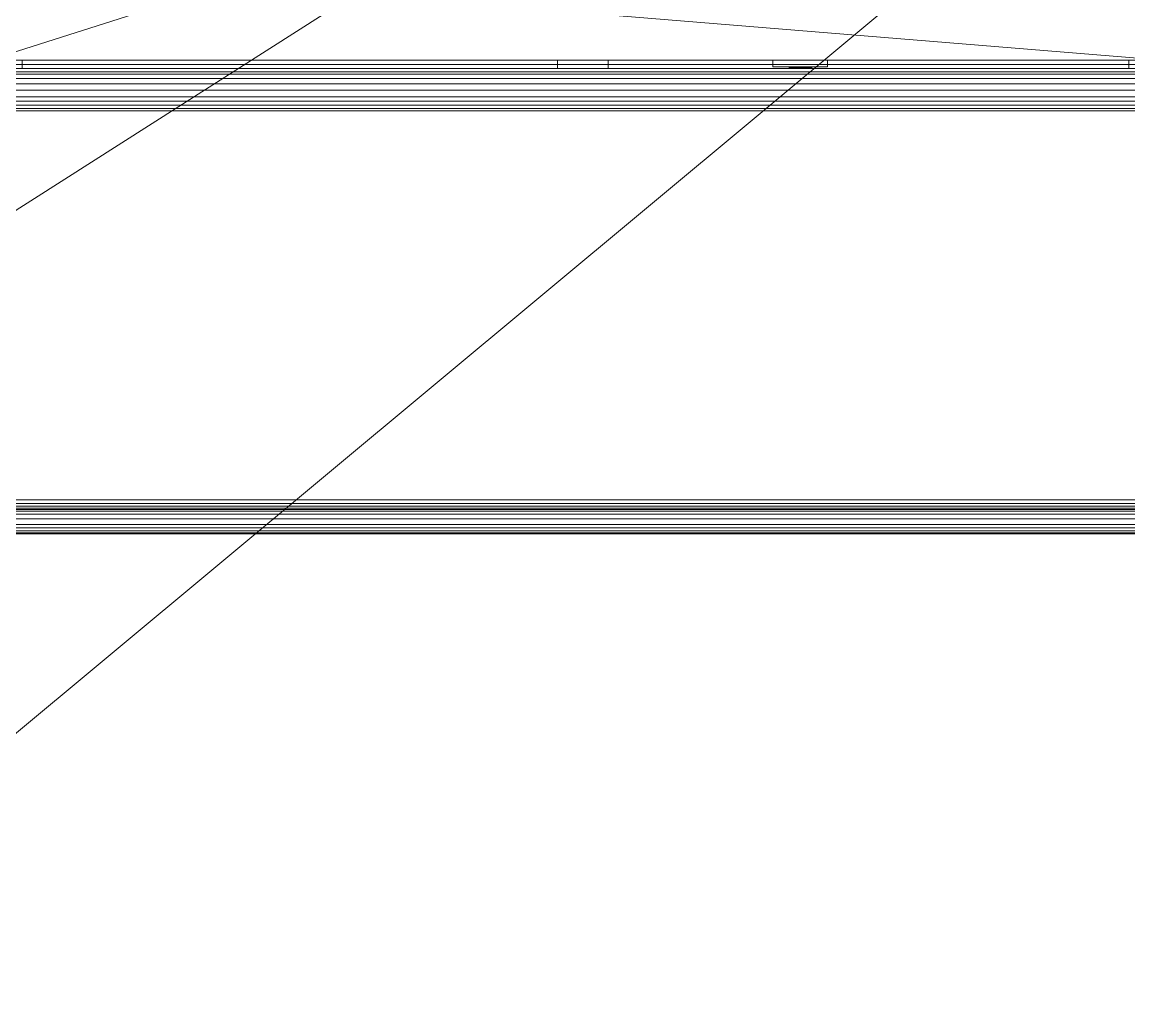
# Model space of a CAD drawing. Header units: inches. Extents: x -550 to 0, y -429 to 0.
# Drawn here: x -157.9 to -92.4, y -147.5 to -89.7 of the extents above; entities that cross this region are included whole.
import ezdxf

# ---------------------------------------------------------------- set-up
doc = ezdxf.new("R2010")
doc.units = ezdxf.units.IN
doc.header["$MEASUREMENT"] = 0
for name, color, linetype, lineweight in [('A-CLNG', 13, 'Continuous', 13), ('A-FLOR', 192, 'Continuous', 13), ('A-GENM', 13, 'Continuous', 9), ('A-WALL', 113, 'Continuous', 13), ('E-ELEC-FIXT', 91, 'Continuous', 9), ('Q-SPCQ', 91, 'Continuous', 9)]:
    doc.layers.add(name, color=color, linetype=linetype, lineweight=lineweight)

# ---------------------------------------------------------------- blocks, each defined once
blk = doc.blocks.new('Generic Models 34 - Generic Models 7-724973-_3D_')
at = {"layer": 'A-GENM'}
mesh = blk.add_polyface(dxfattribs=at)
corners = [(-6.5, -235.25, 105.805), (-209.425, -235.25, 105.805), (-215.5, -227.721, 105.805), (-215.5, -92, 105.805), (-6.5, -92, 105.805), (-48.5, -118, 105.805), (-175.5, -118, 105.805), (-195.5, -138, 105.805), (-195.5, -193.25, 105.805), (-175.5, -213.25, 105.805), (-48.5, -213.25, 105.805), (-28.5, -193.25, 105.805), (-28.5, -138, 105.805)]
mesh.append_faces([[corners[k] for k in face] for face in [(11, 0, 10)]], dxfattribs={"vtx0": -1, "vtx1": -1})
mesh.append_faces([[corners[k] for k in face] for face in [(4, 12, 5), (12, 4, 0, 11), (3, 6, 7), (10, 0, 1, 9), (2, 8, 9, 1)]], dxfattribs={"vtx0": -1, "vtx2": -1})
mesh.append_faces([[corners[k] for k in face] for face in [(3, 4, 5, 6), (2, 3, 7, 8)]], dxfattribs={"vtx1": -1, "vtx3": -1})
mesh = blk.add_polyface(dxfattribs=at)
corners = [(-6.5, -235.25, 111.906), (-6.5, -92, 111.906), (-215.5, -92, 111.906), (-215.5, -227.721, 111.906), (-209.425, -235.25, 111.906), (-48.5, -118, 111.906), (-28.5, -138, 111.906), (-28.5, -193.25, 111.906), (-48.5, -213.25, 111.906), (-175.5, -213.25, 111.906), (-195.5, -193.25, 111.906), (-195.5, -138, 111.906), (-175.5, -118, 111.906)]
mesh.append_faces([[corners[k] for k in face] for face in [(8, 0, 7), (6, 1, 5), (12, 2, 11)]], dxfattribs={"vtx0": -1, "vtx1": -1})
mesh.append_faces([[corners[k] for k in face] for face in [(3, 10, 11, 2), (2, 12, 5, 1)]], dxfattribs={"vtx0": -1, "vtx2": -1})
mesh.append_faces([[corners[k] for k in face] for face in [(4, 0, 8, 9), (3, 4, 9, 10), (6, 7, 0, 1)]], dxfattribs={"vtx1": -1, "vtx3": -1})
mesh = blk.add_polyface(dxfattribs=at)
corners = [(-215.5, -92, 111.906), (-6.5, -92, 111.906), (-6.5, -92, 105.805), (-215.5, -92, 105.805)]
mesh.append_faces([[corners[k] for k in face] for face in [(0, 1, 2, 3)]])
mesh = blk.add_polyface(dxfattribs=at)
corners = [(-48.5, -118, 111.906), (-175.5, -118, 111.906), (-175.5, -118, 105.805), (-48.5, -118, 105.805)]
mesh.append_faces([[corners[k] for k in face] for face in [(0, 1, 2, 3)]])
blk = doc.blocks.new('Switch 4 - Switch 4-645439-_3D_')
at = {"layer": 'E-ELEC-FIXT'}
mesh = blk.add_polyface(dxfattribs=at)
corners = [(-1.612, 0.394), (-1.612, 0.394, 4.893), (1.612, 0.394, 4.893), (1.612, 0.394)]
mesh.append_faces([[corners[k] for k in face] for face in [(2, 3, 0, 1)]])
mesh = blk.add_polyface(dxfattribs=at)
corners = [(-1.612, 0.394), (1.612, 0.394), (1.612, 0), (-1.612, 0)]
mesh.append_faces([[corners[k] for k in face] for face in [(0, 1, 2, 3)]])
mesh = blk.add_polyface(dxfattribs=at)
corners = [(1.612, 0.394, 4.893), (-1.612, 0.394, 4.893), (-1.612, 0, 4.893), (1.612, 0, 4.893)]
mesh.append_faces([[corners[k] for k in face] for face in [(0, 1, 2, 3)]])
mesh = blk.add_polyface(dxfattribs=at)
corners = [(-1.612, 0.394, 4.893), (-1.612, 0.394), (-1.612, 0), (-1.612, 0, 4.893)]
mesh.append_faces([[corners[k] for k in face] for face in [(0, 1, 2, 3)]])
mesh = blk.add_polyface(dxfattribs=at)
corners = [(-1.612, 0), (1.612, 0), (1.612, 0, 4.893), (-1.612, 0, 4.893)]
mesh.append_faces([[corners[k] for k in face] for face in [(1, 2, 3, 0)]])
mesh = blk.add_polyface(dxfattribs=at)
corners = [(0.358, 0.444, 2.841), (-0.384, 0.444, 2.841), (-0.509, 0.444, 2.948), (-0.604, 0.444, 3.083), (-0.663, 0.444, 3.237), (-0.683, 0.444, 3.4), (-0.663, 0.444, 3.563), (-0.604, 0.444, 3.717), (-0.509, 0.444, 3.851), (-0.384, 0.444, 3.959), (0.358, 0.444, 3.959), (0.482, 0.444, 3.851), (0.577, 0.444, 3.717), (0.636, 0.444, 3.563), (0.656, 0.444, 3.4), (0.636, 0.444, 3.237), (0.577, 0.444, 3.083), (0.482, 0.444, 2.948), (-0.183, 0.444, 3.735), (-0.328, 0.444, 3.735), (-0.328, 0.444, 3.317), (-0.183, 0.444, 3.317), (0.17, 0.444, 3.7), (0.17, 0.444, 3.346), (0.32, 0.444, 3.346), (0.32, 0.444, 3.7), (0.131, 0.444, 2.904), (0.131, 0.444, 3.04), (0.126, 0.444, 3.076), (0.112, 0.444, 3.11), (0.09, 0.444, 3.139), (0.06, 0.444, 3.162), (0.026, 0.444, 3.176), (-0.01, 0.444, 3.181), (-0.046, 0.444, 3.176), (-0.08, 0.444, 3.162), (-0.11, 0.444, 3.139), (-0.132, 0.444, 3.11), (-0.146, 0.444, 3.076), (-0.151, 0.444, 3.04), (-0.151, 0.444, 2.904), (0.356, 0.444, 1.346), (-0.383, 0.444, 1.346), (-0.507, 0.444, 1.453), (-0.601, 0.444, 1.587), (-0.66, 0.444, 1.74), (-0.68, 0.444, 1.903), (-0.66, 0.444, 2.065), (-0.601, 0.444, 2.218), (-0.507, 0.444, 2.352), (-0.383, 0.444, 2.459), (0.356, 0.444, 2.459), (0.48, 0.444, 2.352), (0.574, 0.444, 2.218), (0.633, 0.444, 2.065), (0.653, 0.444, 1.903), (0.633, 0.444, 1.74), (0.574, 0.444, 1.587), (0.48, 0.444, 1.453), (-0.183, 0.444, 2.199), (-0.326, 0.444, 2.199), (-0.326, 0.444, 1.846), (-0.183, 0.444, 1.846), (0.169, 0.444, 2.202), (0.169, 0.444, 1.849), (0.319, 0.444, 1.849), (0.319, 0.444, 2.202), (0.13, 0.444, 1.409), (0.13, 0.444, 1.544), (0.125, 0.444, 1.581), (0.111, 0.444, 1.614), (0.089, 0.444, 1.643), (0.06, 0.444, 1.666), (0.026, 0.444, 1.68), (-0.01, 0.444, 1.684), (-0.046, 0.444, 1.68), (-0.08, 0.444, 1.666), (-0.109, 0.444, 1.643), (-0.131, 0.444, 1.614), (-0.146, 0.444, 1.581), (-0.15, 0.444, 1.544), (-0.15, 0.444, 1.409)]
mesh.append_faces([[corners[k] for k in face] for face in [(28, 17, 27), (25, 13, 24), (5, 20, 4), (69, 58, 68), (66, 54, 65), (46, 61, 45)]], dxfattribs={"vtx0": -1, "vtx1": -1})
mesh.append_faces([[corners[k] for k in face] for face in [(10, 22, 18, 9), (51, 63, 59, 50)]], dxfattribs={"vtx0": -1, "vtx1": -1, "vtx2": -1})
mesh.append_faces([[corners[k] for k in face] for face in [(0, 26, 27, 17), (23, 30, 31), (24, 28, 29), (23, 31, 32), (24, 15, 16), (23, 32, 33), (21, 35, 36), (21, 34, 35), (21, 36, 37, 20), (2, 38, 39), (6, 19, 20, 5), (9, 18, 19, 8), (41, 67, 68, 58), (64, 71, 72), (65, 69, 70), (64, 72, 73), (65, 56, 57), (59, 63, 64, 62), (64, 73, 74), (62, 76, 77), (62, 75, 76), (62, 77, 78, 61), (43, 79, 80), (50, 59, 60, 49), (47, 60, 61, 46)]], dxfattribs={"vtx0": -1, "vtx2": -1})
mesh.append_faces([[corners[k] for k in face] for face in [(24, 16, 17, 28), (20, 37, 38, 2), (65, 57, 58, 69), (61, 78, 79, 43)]], dxfattribs={"vtx0": -1, "vtx2": -1, "vtx3": -1})
mesh.append_faces([[corners[k] for k in face] for face in [(24, 13, 14, 15), (25, 11, 12, 13), (20, 2, 3, 4), (19, 6, 7, 8), (65, 54, 55, 56), (61, 43, 44, 45), (60, 47, 48, 49)]], dxfattribs={"vtx0": -1, "vtx3": -1})
mesh.append_faces([[corners[k] for k in face] for face in [(53, 54, 66, 52)]], dxfattribs={"vtx1": -1, "vtx2": -1})
mesh.append_faces([[corners[k] for k in face] for face in [(33, 34, 21, 23), (74, 75, 62, 64)]], dxfattribs={"vtx1": -1, "vtx2": -1, "vtx3": -1})
mesh.append_faces([[corners[k] for k in face] for face in [(40, 26, 0, 1), (29, 30, 23, 24), (25, 22, 10, 11), (22, 23, 21, 18), (39, 40, 1, 2), (81, 67, 41, 42), (70, 71, 64, 65), (66, 63, 51, 52), (80, 81, 42, 43)]], dxfattribs={"vtx1": -1, "vtx3": -1})
mesh = blk.add_polyface(dxfattribs=at)
corners = [(-0.384, 0.444, 3.959), (-0.509, 0.444, 3.851), (-0.604, 0.444, 3.717), (-0.663, 0.444, 3.563), (-0.683, 0.444, 3.4), (-0.663, 0.444, 3.237), (-0.604, 0.444, 3.083), (-0.509, 0.444, 2.948), (-0.384, 0.444, 2.841), (-0.384, 0.394, 2.841), (-0.509, 0.394, 2.948), (-0.604, 0.394, 3.083), (-0.663, 0.394, 3.237), (-0.683, 0.394, 3.4), (-0.663, 0.394, 3.563), (-0.604, 0.394, 3.717), (-0.509, 0.394, 3.851), (-0.384, 0.394, 3.959)]
mesh.append_faces([[corners[k] for k in face] for face in [(9, 10, 7, 8), (0, 1, 16, 17)]], dxfattribs={"vtx1": -1})
mesh.append_faces([[corners[k] for k in face] for face in [(10, 11, 6, 7), (11, 12, 5, 6), (4, 5, 12, 13), (13, 14, 3, 4), (14, 15, 2, 3), (15, 16, 1, 2)]], dxfattribs={"vtx1": -1, "vtx3": -1})
mesh = blk.add_polyface(dxfattribs=at)
corners = [(0.358, 0.394, 2.841), (0.482, 0.394, 2.948), (0.577, 0.394, 3.083), (0.636, 0.394, 3.237), (0.656, 0.394, 3.4), (0.636, 0.394, 3.563), (0.577, 0.394, 3.717), (0.482, 0.394, 3.851), (0.358, 0.394, 3.959), (-0.384, 0.394, 3.959), (-0.509, 0.394, 3.851), (-0.604, 0.394, 3.717), (-0.663, 0.394, 3.563), (-0.683, 0.394, 3.4), (-0.663, 0.394, 3.237), (-0.604, 0.394, 3.083), (-0.509, 0.394, 2.948), (-0.384, 0.394, 2.841), (-0.183, 0.394, 3.735), (-0.183, 0.394, 3.317), (-0.328, 0.394, 3.317), (-0.328, 0.394, 3.735), (0.17, 0.394, 3.7), (0.32, 0.394, 3.7), (0.32, 0.394, 3.346), (0.17, 0.394, 3.346), (0.131, 0.394, 2.904), (-0.151, 0.394, 2.904), (-0.151, 0.394, 3.04), (-0.146, 0.394, 3.076), (-0.132, 0.394, 3.11), (-0.11, 0.394, 3.139), (-0.08, 0.394, 3.162), (-0.046, 0.394, 3.176), (-0.01, 0.394, 3.181), (0.026, 0.394, 3.176), (0.06, 0.394, 3.162), (0.09, 0.394, 3.139), (0.112, 0.394, 3.11), (0.126, 0.394, 3.076), (0.131, 0.394, 3.04), (0.356, 0.394, 1.346), (0.48, 0.394, 1.453), (0.574, 0.394, 1.587), (0.633, 0.394, 1.74), (0.653, 0.394, 1.903), (0.633, 0.394, 2.065), (0.574, 0.394, 2.218), (0.48, 0.394, 2.352), (0.356, 0.394, 2.459), (-0.383, 0.394, 2.459), (-0.507, 0.394, 2.352), (-0.601, 0.394, 2.218), (-0.66, 0.394, 2.065), (-0.68, 0.394, 1.903), (-0.66, 0.394, 1.74), (-0.601, 0.394, 1.587), (-0.507, 0.394, 1.453), (-0.383, 0.394, 1.346), (-0.183, 0.394, 2.199), (-0.183, 0.394, 1.846), (-0.326, 0.394, 1.846), (-0.326, 0.394, 2.199), (0.169, 0.394, 2.202), (0.319, 0.394, 2.202), (0.319, 0.394, 1.849), (0.169, 0.394, 1.849), (0.13, 0.394, 1.409), (-0.15, 0.394, 1.409), (-0.15, 0.394, 1.544), (-0.146, 0.394, 1.581), (-0.131, 0.394, 1.614), (-0.109, 0.394, 1.643), (-0.08, 0.394, 1.666), (-0.046, 0.394, 1.68), (-0.01, 0.394, 1.684), (0.026, 0.394, 1.68), (0.06, 0.394, 1.666), (0.089, 0.394, 1.643), (0.111, 0.394, 1.614), (0.125, 0.394, 1.581), (0.13, 0.394, 1.544)]
mesh.append_faces([[corners[k] for k in face] for face in [(29, 16, 28), (21, 12, 20), (4, 24, 3), (70, 57, 69), (62, 53, 61), (45, 65, 44)]], dxfattribs={"vtx0": -1, "vtx1": -1})
mesh.append_faces([[corners[k] for k in face] for face in [(17, 27, 28, 16), (27, 17, 0, 26), (19, 31, 32), (20, 29, 30), (19, 32, 33), (20, 14, 15), (22, 18, 19, 25), (19, 33, 34), (25, 36, 37), (25, 35, 36), (25, 37, 38, 24), (1, 39, 40), (5, 23, 24, 4), (8, 22, 23, 7), (58, 68, 69, 57), (68, 58, 41, 67), (60, 72, 73), (61, 70, 71), (60, 73, 74), (61, 55, 56), (60, 74, 75), (66, 77, 78), (66, 76, 77), (66, 78, 79, 65), (42, 80, 81), (49, 63, 64, 48), (46, 64, 65, 45)]], dxfattribs={"vtx0": -1, "vtx2": -1})
mesh.append_faces([[corners[k] for k in face] for face in [(20, 15, 16, 29), (24, 38, 39, 1), (61, 56, 57, 70), (65, 79, 80, 42)]], dxfattribs={"vtx0": -1, "vtx2": -1, "vtx3": -1})
mesh.append_faces([[corners[k] for k in face] for face in [(20, 12, 13, 14), (21, 10, 11, 12), (24, 1, 2, 3), (23, 5, 6, 7), (61, 53, 54, 55), (65, 42, 43, 44), (64, 46, 47, 48)]], dxfattribs={"vtx0": -1, "vtx3": -1})
mesh.append_faces([[corners[k] for k in face] for face in [(52, 53, 62, 51)]], dxfattribs={"vtx1": -1, "vtx2": -1})
mesh.append_faces([[corners[k] for k in face] for face in [(8, 9, 18, 22), (34, 35, 25, 19), (49, 50, 59, 63), (75, 76, 66, 60)]], dxfattribs={"vtx1": -1, "vtx2": -1, "vtx3": -1})
mesh.append_faces([[corners[k] for k in face] for face in [(30, 31, 19, 20), (21, 18, 9, 10), (40, 26, 0, 1), (71, 72, 60, 61), (62, 59, 50, 51), (59, 60, 66, 63), (81, 67, 41, 42)]], dxfattribs={"vtx1": -1, "vtx3": -1})
mesh = blk.add_polyface(dxfattribs=at)
corners = [(-0.383, 0.444, 2.459), (-0.507, 0.444, 2.352), (-0.601, 0.444, 2.218), (-0.66, 0.444, 2.065), (-0.68, 0.444, 1.903), (-0.66, 0.444, 1.74), (-0.601, 0.444, 1.587), (-0.507, 0.444, 1.453), (-0.383, 0.444, 1.346), (-0.383, 0.394, 1.346), (-0.507, 0.394, 1.453), (-0.601, 0.394, 1.587), (-0.66, 0.394, 1.74), (-0.68, 0.394, 1.903), (-0.66, 0.394, 2.065), (-0.601, 0.394, 2.218), (-0.507, 0.394, 2.352), (-0.383, 0.394, 2.459)]
mesh.append_faces([[corners[k] for k in face] for face in [(9, 10, 7, 8), (0, 1, 16, 17)]], dxfattribs={"vtx1": -1})
mesh.append_faces([[corners[k] for k in face] for face in [(10, 11, 6, 7), (11, 12, 5, 6), (4, 5, 12, 13), (13, 14, 3, 4), (14, 15, 2, 3), (15, 16, 1, 2)]], dxfattribs={"vtx1": -1, "vtx3": -1})
mesh = blk.add_polyface(dxfattribs=at)
corners = [(0.358, 0.444, 3.959), (-0.384, 0.444, 3.959), (-0.384, 0.394, 3.959), (0.358, 0.394, 3.959)]
mesh.append_faces([[corners[k] for k in face] for face in [(3, 0, 1, 2)]])
mesh = blk.add_polyface(dxfattribs=at)
corners = [(-0.384, 0.444, 2.841), (0.358, 0.444, 2.841), (0.358, 0.394, 2.841), (-0.384, 0.394, 2.841)]
mesh.append_faces([[corners[k] for k in face] for face in [(0, 1, 2, 3)]])
mesh = blk.add_polyface(dxfattribs=at)
corners = [(0.356, 0.444, 2.459), (-0.383, 0.444, 2.459), (-0.383, 0.394, 2.459), (0.356, 0.394, 2.459)]
mesh.append_faces([[corners[k] for k in face] for face in [(3, 0, 1, 2)]])
mesh = blk.add_polyface(dxfattribs=at)
corners = [(-0.383, 0.444, 1.346), (0.356, 0.444, 1.346), (0.356, 0.394, 1.346), (-0.383, 0.394, 1.346)]
mesh.append_faces([[corners[k] for k in face] for face in [(3, 0, 1, 2)]])
mesh = blk.add_polyface(dxfattribs=at)
corners = [(-0.183, 0.444, 3.317), (-0.328, 0.444, 3.317), (-0.328, 0.394, 3.317), (-0.183, 0.394, 3.317)]
mesh.append_faces([[corners[k] for k in face] for face in [(0, 1, 2, 3)]])
mesh = blk.add_polyface(dxfattribs=at)
corners = [(-0.328, 0.444, 3.317), (-0.328, 0.444, 3.735), (-0.328, 0.394, 3.735), (-0.328, 0.394, 3.317)]
mesh.append_faces([[corners[k] for k in face] for face in [(0, 1, 2, 3)]])
mesh = blk.add_polyface(dxfattribs=at)
corners = [(-0.328, 0.444, 3.735), (-0.183, 0.444, 3.735), (-0.183, 0.394, 3.735), (-0.328, 0.394, 3.735)]
mesh.append_faces([[corners[k] for k in face] for face in [(3, 0, 1, 2)]])
mesh = blk.add_polyface(dxfattribs=at)
corners = [(-0.183, 0.444, 1.846), (-0.326, 0.444, 1.846), (-0.326, 0.394, 1.846), (-0.183, 0.394, 1.846)]
mesh.append_faces([[corners[k] for k in face] for face in [(0, 1, 2, 3)]])
mesh = blk.add_polyface(dxfattribs=at)
corners = [(-0.326, 0.444, 1.846), (-0.326, 0.444, 2.199), (-0.326, 0.394, 2.199), (-0.326, 0.394, 1.846)]
mesh.append_faces([[corners[k] for k in face] for face in [(0, 1, 2, 3)]])
mesh = blk.add_polyface(dxfattribs=at)
corners = [(-0.326, 0.444, 2.199), (-0.183, 0.444, 2.199), (-0.183, 0.394, 2.199), (-0.326, 0.394, 2.199)]
mesh.append_faces([[corners[k] for k in face] for face in [(3, 0, 1, 2)]])
mesh = blk.add_polyface(dxfattribs=at)
corners = [(-0.183, 0.444, 3.735), (-0.183, 0.444, 3.317), (-0.183, 0.394, 3.317), (-0.183, 0.394, 3.735)]
mesh.append_faces([[corners[k] for k in face] for face in [(0, 1, 2, 3)]])
mesh = blk.add_polyface(dxfattribs=at)
corners = [(-0.183, 0.444, 2.199), (-0.183, 0.444, 1.846), (-0.183, 0.394, 1.846), (-0.183, 0.394, 2.199)]
mesh.append_faces([[corners[k] for k in face] for face in [(0, 1, 2, 3)]])
mesh = blk.add_polyface(dxfattribs=at)
corners = [(0.131, 0.444, 2.904), (-0.151, 0.444, 2.904), (-0.151, 0.394, 2.904), (0.131, 0.394, 2.904)]
mesh.append_faces([[corners[k] for k in face] for face in [(0, 1, 2, 3)]])
mesh = blk.add_polyface(dxfattribs=at)
corners = [(-0.151, 0.444, 2.904), (-0.151, 0.444, 3.04), (-0.151, 0.394, 3.04), (-0.151, 0.394, 2.904)]
mesh.append_faces([[corners[k] for k in face] for face in [(3, 0, 1, 2)]])
mesh = blk.add_polyface(dxfattribs=at)
corners = [(-0.151, 0.444, 3.04), (-0.146, 0.444, 3.076), (-0.132, 0.444, 3.11), (-0.11, 0.444, 3.139), (-0.08, 0.444, 3.162), (-0.046, 0.444, 3.176), (-0.01, 0.444, 3.181), (0.026, 0.444, 3.176), (0.06, 0.444, 3.162), (0.09, 0.444, 3.139), (0.112, 0.444, 3.11), (0.126, 0.444, 3.076), (0.131, 0.444, 3.04), (0.131, 0.394, 3.04), (0.126, 0.394, 3.076), (0.112, 0.394, 3.11), (0.09, 0.394, 3.139), (0.06, 0.394, 3.162), (0.026, 0.394, 3.176), (-0.01, 0.394, 3.181), (-0.046, 0.394, 3.176), (-0.08, 0.394, 3.162), (-0.11, 0.394, 3.139), (-0.132, 0.394, 3.11), (-0.146, 0.394, 3.076), (-0.151, 0.394, 3.04)]
mesh.append_faces([[corners[k] for k in face] for face in [(0, 1, 24, 25)]], dxfattribs={"vtx1": -1})
mesh.append_faces([[corners[k] for k in face] for face in [(10, 11, 14, 15), (8, 9, 16, 17), (9, 10, 15, 16), (7, 8, 17, 18), (18, 19, 6, 7), (4, 5, 20, 21), (3, 4, 21, 22), (1, 2, 23, 24), (2, 3, 22, 23), (19, 20, 5, 6)]], dxfattribs={"vtx1": -1, "vtx3": -1})
mesh.append_faces([[corners[k] for k in face] for face in [(11, 12, 13, 14)]], dxfattribs={"vtx3": -1})
mesh = blk.add_polyface(dxfattribs=at)
corners = [(0.13, 0.444, 1.409), (-0.15, 0.444, 1.409), (-0.15, 0.394, 1.409), (0.13, 0.394, 1.409)]
mesh.append_faces([[corners[k] for k in face] for face in [(0, 1, 2, 3)]])
mesh = blk.add_polyface(dxfattribs=at)
corners = [(-0.15, 0.444, 1.409), (-0.15, 0.444, 1.544), (-0.15, 0.394, 1.544), (-0.15, 0.394, 1.409)]
mesh.append_faces([[corners[k] for k in face] for face in [(0, 1, 2, 3)]])
mesh = blk.add_polyface(dxfattribs=at)
corners = [(-0.15, 0.444, 1.544), (-0.146, 0.444, 1.581), (-0.131, 0.444, 1.614), (-0.109, 0.444, 1.643), (-0.08, 0.444, 1.666), (-0.046, 0.444, 1.68), (-0.01, 0.444, 1.684), (0.026, 0.444, 1.68), (0.06, 0.444, 1.666), (0.089, 0.444, 1.643), (0.111, 0.444, 1.614), (0.125, 0.444, 1.581), (0.13, 0.444, 1.544), (0.13, 0.394, 1.544), (0.125, 0.394, 1.581), (0.111, 0.394, 1.614), (0.089, 0.394, 1.643), (0.06, 0.394, 1.666), (0.026, 0.394, 1.68), (-0.01, 0.394, 1.684), (-0.046, 0.394, 1.68), (-0.08, 0.394, 1.666), (-0.109, 0.394, 1.643), (-0.131, 0.394, 1.614), (-0.146, 0.394, 1.581), (-0.15, 0.394, 1.544)]
mesh.append_faces([[corners[k] for k in face] for face in [(0, 1, 24, 25)]], dxfattribs={"vtx1": -1})
mesh.append_faces([[corners[k] for k in face] for face in [(10, 11, 14, 15), (8, 9, 16, 17), (9, 10, 15, 16), (7, 8, 17, 18), (18, 19, 6, 7), (4, 5, 20, 21), (3, 4, 21, 22), (1, 2, 23, 24), (2, 3, 22, 23), (19, 20, 5, 6)]], dxfattribs={"vtx1": -1, "vtx3": -1})
mesh.append_faces([[corners[k] for k in face] for face in [(11, 12, 13, 14)]], dxfattribs={"vtx3": -1})
mesh = blk.add_polyface(dxfattribs=at)
corners = [(0.13, 0.444, 1.544), (0.13, 0.444, 1.409), (0.13, 0.394, 1.409), (0.13, 0.394, 1.544)]
mesh.append_faces([[corners[k] for k in face] for face in [(3, 0, 1, 2)]])
mesh = blk.add_polyface(dxfattribs=at)
corners = [(0.131, 0.444, 3.04), (0.131, 0.444, 2.904), (0.131, 0.394, 2.904), (0.131, 0.394, 3.04)]
mesh.append_faces([[corners[k] for k in face] for face in [(3, 0, 1, 2)]])
mesh = blk.add_polyface(dxfattribs=at)
corners = [(0.169, 0.444, 2.202), (0.319, 0.444, 2.202), (0.319, 0.394, 2.202), (0.169, 0.394, 2.202)]
mesh.append_faces([[corners[k] for k in face] for face in [(3, 0, 1, 2)]])
mesh = blk.add_polyface(dxfattribs=at)
corners = [(0.319, 0.444, 1.849), (0.169, 0.444, 1.849), (0.169, 0.394, 1.849), (0.319, 0.394, 1.849)]
mesh.append_faces([[corners[k] for k in face] for face in [(0, 1, 2, 3)]])
mesh = blk.add_polyface(dxfattribs=at)
corners = [(0.169, 0.444, 1.849), (0.169, 0.444, 2.202), (0.169, 0.394, 2.202), (0.169, 0.394, 1.849)]
mesh.append_faces([[corners[k] for k in face] for face in [(0, 1, 2, 3)]])
mesh = blk.add_polyface(dxfattribs=at)
corners = [(0.17, 0.444, 3.7), (0.32, 0.444, 3.7), (0.32, 0.394, 3.7), (0.17, 0.394, 3.7)]
mesh.append_faces([[corners[k] for k in face] for face in [(3, 0, 1, 2)]])
mesh = blk.add_polyface(dxfattribs=at)
corners = [(0.32, 0.444, 3.346), (0.17, 0.444, 3.346), (0.17, 0.394, 3.346), (0.32, 0.394, 3.346)]
mesh.append_faces([[corners[k] for k in face] for face in [(0, 1, 2, 3)]])
mesh = blk.add_polyface(dxfattribs=at)
corners = [(0.17, 0.444, 3.346), (0.17, 0.444, 3.7), (0.17, 0.394, 3.7), (0.17, 0.394, 3.346)]
mesh.append_faces([[corners[k] for k in face] for face in [(0, 1, 2, 3)]])
mesh = blk.add_polyface(dxfattribs=at)
corners = [(0.319, 0.444, 2.202), (0.319, 0.444, 1.849), (0.319, 0.394, 1.849), (0.319, 0.394, 2.202)]
mesh.append_faces([[corners[k] for k in face] for face in [(0, 1, 2, 3)]])
mesh = blk.add_polyface(dxfattribs=at)
corners = [(0.32, 0.444, 3.7), (0.32, 0.444, 3.346), (0.32, 0.394, 3.346), (0.32, 0.394, 3.7)]
mesh.append_faces([[corners[k] for k in face] for face in [(0, 1, 2, 3)]])
mesh = blk.add_polyface(dxfattribs=at)
corners = [(0.356, 0.444, 1.346), (0.48, 0.444, 1.453), (0.574, 0.444, 1.587), (0.633, 0.444, 1.74), (0.653, 0.444, 1.903), (0.633, 0.444, 2.065), (0.574, 0.444, 2.218), (0.48, 0.444, 2.352), (0.356, 0.444, 2.459), (0.356, 0.394, 2.459), (0.48, 0.394, 2.352), (0.574, 0.394, 2.218), (0.633, 0.394, 2.065), (0.653, 0.394, 1.903), (0.633, 0.394, 1.74), (0.574, 0.394, 1.587), (0.48, 0.394, 1.453), (0.356, 0.394, 1.346)]
mesh.append_faces([[corners[k] for k in face] for face in [(9, 10, 7, 8), (0, 1, 16, 17)]], dxfattribs={"vtx1": -1})
mesh.append_faces([[corners[k] for k in face] for face in [(10, 11, 6, 7), (11, 12, 5, 6), (4, 5, 12, 13), (13, 14, 3, 4), (14, 15, 2, 3), (15, 16, 1, 2)]], dxfattribs={"vtx1": -1, "vtx3": -1})
mesh = blk.add_polyface(dxfattribs=at)
corners = [(0.358, 0.444, 2.841), (0.482, 0.444, 2.948), (0.577, 0.444, 3.083), (0.636, 0.444, 3.237), (0.656, 0.444, 3.4), (0.636, 0.444, 3.563), (0.577, 0.444, 3.717), (0.482, 0.444, 3.851), (0.358, 0.444, 3.959), (0.358, 0.394, 3.959), (0.482, 0.394, 3.851), (0.577, 0.394, 3.717), (0.636, 0.394, 3.563), (0.656, 0.394, 3.4), (0.636, 0.394, 3.237), (0.577, 0.394, 3.083), (0.482, 0.394, 2.948), (0.358, 0.394, 2.841)]
mesh.append_faces([[corners[k] for k in face] for face in [(9, 10, 7, 8), (0, 1, 16, 17)]], dxfattribs={"vtx1": -1})
mesh.append_faces([[corners[k] for k in face] for face in [(10, 11, 6, 7), (11, 12, 5, 6), (4, 5, 12, 13), (13, 14, 3, 4), (14, 15, 2, 3), (15, 16, 1, 2)]], dxfattribs={"vtx1": -1, "vtx3": -1})
mesh = blk.add_polyface(dxfattribs=at)
corners = [(1.612, 0.394), (1.612, 0.394, 4.893), (1.612, 0, 4.893), (1.612, 0)]
mesh.append_faces([[corners[k] for k in face] for face in [(0, 1, 2, 3)]])
blk = doc.blocks.new('Specialty Equipment 18 - Specialty Equipment 7-725078-_3D_')
at = {"layer": 'Q-SPCQ'}
mesh = blk.add_polyface(dxfattribs=at)
corners = [(-123.226, -92, 14.141), (-123.226, -92, 9.141), (-126.226, -92, 9.141), (-126.226, -92, 14.141)]
mesh.append_faces([[corners[k] for k in face] for face in [(2, 3, 0, 1)]])
mesh = blk.add_polyface(dxfattribs=at)
corners = [(-126.226, -92.5, 14.141), (-123.226, -92.5, 14.141), (-123.226, -92, 14.141), (-126.226, -92, 14.141)]
mesh.append_faces([[corners[k] for k in face] for face in [(0, 1, 2, 3)]])
mesh = blk.add_polyface(dxfattribs=at)
corners = [(-126.226, -92.5, 9.141), (-126.226, -92.5, 14.141), (-126.226, -92, 14.141), (-126.226, -92, 9.141)]
mesh.append_faces([[corners[k] for k in face] for face in [(0, 1, 2, 3)]])
mesh = blk.add_polyface(dxfattribs=at)
corners = [(-123.226, -92.5, 9.141), (-126.226, -92.5, 9.141), (-126.226, -92, 9.141), (-123.226, -92, 9.141)]
mesh.append_faces([[corners[k] for k in face] for face in [(0, 1, 2, 3)]])
mesh = blk.add_polyface(dxfattribs=at)
corners = [(-123.226, -92.5, 14.141), (-123.226, -92.5, 9.141), (-123.226, -92, 9.141), (-123.226, -92, 14.141)]
mesh.append_faces([[corners[k] for k in face] for face in [(0, 1, 2, 3)]])
mesh = blk.add_polyface(dxfattribs=at)
corners = [(-123.226, -92.5, 14.141), (-126.226, -92.5, 14.141), (-126.226, -92.5, 9.141), (-123.226, -92.5, 9.141)]
mesh.append_faces([[corners[k] for k in face] for face in [(3, 0, 1, 2)]])
blk = doc.blocks.new('Generic Models 38 - Generic Models 11-725147-_3D_')
at = {"layer": 'A-GENM'}
mesh = blk.add_polyface(dxfattribs=at)
corners = [(-175.5, -213.25, 111.906), (-48.5, -213.25, 111.906), (-28.5, -193.25, 111.906), (-28.5, -138, 111.906), (-48.5, -118, 111.906), (-175.5, -118, 111.906), (-195.5, -138, 111.906), (-195.5, -193.25, 111.906), (-30.5, -138.828, 111.906), (-30.5, -192.422, 111.906), (-49.328, -211.25, 111.906), (-174.672, -211.25, 111.906), (-193.5, -192.422, 111.906), (-193.5, -138.828, 111.906), (-174.672, -120, 111.906), (-49.328, -120, 111.906)]
mesh.append_faces([[corners[k] for k in face] for face in [(3, 8, 9, 2), (8, 3, 4, 15), (1, 10, 11, 0), (0, 11, 12, 7)]], dxfattribs={"vtx0": -1, "vtx2": -1})
mesh.append_faces([[corners[k] for k in face] for face in [(14, 15, 4, 5), (1, 2, 9, 10), (13, 14, 5, 6), (12, 13, 6, 7)]], dxfattribs={"vtx1": -1, "vtx3": -1})
mesh = blk.add_polyface(dxfattribs=at)
corners = [(-175.27, -118.555, 109.738), (-175.296, -118.494, 109.486), (-175.344, -118.376, 109.256), (-175.414, -118.208, 109.059), (-175.5, -118, 108.906), (-48.5, -118, 108.906), (-48.586, -118.208, 109.059), (-48.656, -118.376, 109.256), (-48.704, -118.494, 109.486), (-48.73, -118.555, 109.738)]
mesh.append_faces([[corners[k] for k in face] for face in [(5, 6, 3, 4), (0, 1, 8, 9)]], dxfattribs={"vtx1": -1})
mesh.append_faces([[corners[k] for k in face] for face in [(2, 3, 6, 7), (7, 8, 1, 2)]], dxfattribs={"vtx1": -1, "vtx3": -1})
mesh = blk.add_polyface(dxfattribs=at)
corners = [(-175.5, -118, 108.906), (-175.5, -118, 111.906), (-48.5, -118, 111.906), (-48.5, -118, 108.906)]
mesh.append_faces([[corners[k] for k in face] for face in [(3, 0, 1, 2)]])
mesh = blk.add_polyface(dxfattribs=at)
corners = [(-174.901, -119.445, 111.073), (-175.04, -119.111, 110.828), (-175.151, -118.842, 110.511), (-175.23, -118.653, 110.141), (-175.27, -118.555, 109.738), (-48.73, -118.555, 109.738), (-48.77, -118.653, 110.141), (-48.849, -118.842, 110.511), (-48.96, -119.111, 110.828), (-49.099, -119.445, 111.073)]
mesh.append_faces([[corners[k] for k in face] for face in [(0, 1, 8, 9)]], dxfattribs={"vtx1": -1})
mesh.append_faces([[corners[k] for k in face] for face in [(2, 3, 6, 7), (7, 8, 1, 2)]], dxfattribs={"vtx1": -1, "vtx3": -1})
mesh.append_faces([[corners[k] for k in face] for face in [(3, 4, 5, 6)]], dxfattribs={"vtx3": -1})
mesh = blk.add_polyface(dxfattribs=at)
corners = [(-174.672, -120, 111.906), (-174.697, -119.939, 111.654), (-174.746, -119.821, 111.424), (-174.815, -119.654, 111.227), (-174.901, -119.445, 111.073), (-49.099, -119.445, 111.073), (-49.185, -119.654, 111.227), (-49.254, -119.821, 111.424), (-49.303, -119.939, 111.654), (-49.328, -120, 111.906)]
mesh.append_faces([[corners[k] for k in face] for face in [(5, 6, 3, 4), (0, 1, 8, 9)]], dxfattribs={"vtx1": -1})
mesh.append_faces([[corners[k] for k in face] for face in [(2, 3, 6, 7), (7, 8, 1, 2)]], dxfattribs={"vtx1": -1, "vtx3": -1})
blk = doc.blocks.new('Generic Models 39 - Generic Models 12-725292-_3D_')
at = {"layer": 'A-GENM'}
mesh = blk.add_polyface(dxfattribs=at)
corners = [(-6.5, -92, 104), (-6.751, -92.251, 104.061), (-6.982, -92.482, 104.179), (-7.179, -92.679, 104.346), (-7.332, -92.832, 104.555), (-214.668, -92.832, 104.555), (-214.821, -92.679, 104.346), (-215.018, -92.482, 104.179), (-215.249, -92.251, 104.061), (-215.5, -92, 104)]
mesh.append_faces([[corners[k] for k in face] for face in [(5, 6, 3, 4)]], dxfattribs={"vtx1": -1})
mesh.append_faces([[corners[k] for k in face] for face in [(2, 3, 6, 7), (7, 8, 1, 2)]], dxfattribs={"vtx1": -1, "vtx3": -1})
mesh.append_faces([[corners[k] for k in face] for face in [(8, 9, 0, 1)]], dxfattribs={"vtx3": -1})
mesh = blk.add_polyface(dxfattribs=at)
corners = [(-6.5, -92, 106), (-6.5, -92, 104), (-215.5, -92, 104), (-215.5, -92, 106)]
mesh.append_faces([[corners[k] for k in face] for face in [(3, 0, 1, 2)]])
mesh = blk.add_polyface(dxfattribs=at)
corners = [(-215.5, -92, 106), (-215.5, -227.721, 106), (-209.425, -235.25, 106), (-6.5, -235.25, 106), (-6.5, -92, 106), (-9.5, -232.25, 106), (-207.991, -232.25, 106), (-212.5, -226.661, 106), (-212.5, -95, 106), (-9.5, -95, 106)]
mesh.append_faces([[corners[k] for k in face] for face in [(8, 0, 1, 7), (0, 8, 9, 4)]], dxfattribs={"vtx0": -1, "vtx2": -1})
mesh.append_faces([[corners[k] for k in face] for face in [(6, 7, 1, 2), (9, 5, 3, 4), (5, 6, 2, 3)]], dxfattribs={"vtx1": -1, "vtx3": -1})
mesh = blk.add_polyface(dxfattribs=at)
corners = [(-7.332, -92.832, 104.555), (-7.578, -93.078, 104.889), (-7.894, -93.394, 105.158), (-8.264, -93.764, 105.347), (-8.668, -94.168, 105.445), (-213.332, -94.168, 105.445), (-213.736, -93.764, 105.347), (-214.106, -93.394, 105.158), (-214.422, -93.078, 104.889), (-214.668, -92.832, 104.555)]
mesh.append_faces([[corners[k] for k in face] for face in [(0, 1, 8, 9)]], dxfattribs={"vtx1": -1})
mesh.append_faces([[corners[k] for k in face] for face in [(2, 3, 6, 7), (7, 8, 1, 2)]], dxfattribs={"vtx1": -1, "vtx3": -1})
mesh.append_faces([[corners[k] for k in face] for face in [(3, 4, 5, 6)]], dxfattribs={"vtx3": -1})
mesh = blk.add_polyface(dxfattribs=at)
corners = [(-8.668, -94.168, 105.445), (-8.919, -94.419, 105.506), (-9.15, -94.65, 105.624), (-9.347, -94.847, 105.792), (-9.5, -95, 106), (-212.5, -95, 106), (-212.653, -94.847, 105.792), (-212.85, -94.65, 105.624), (-213.081, -94.419, 105.506), (-213.332, -94.168, 105.445)]
mesh.append_faces([[corners[k] for k in face] for face in [(5, 6, 3, 4)]], dxfattribs={"vtx1": -1})
mesh.append_faces([[corners[k] for k in face] for face in [(2, 3, 6, 7), (7, 8, 1, 2)]], dxfattribs={"vtx1": -1, "vtx3": -1})
mesh.append_faces([[corners[k] for k in face] for face in [(8, 9, 0, 1)]], dxfattribs={"vtx3": -1})

msp = doc.modelspace()

# ---------------------------------------------------------------- block references
at = {"layer": 'A-GENM'}
for name, p in [('Generic Models 34 - Generic Models 7-724973-_3D_', (0, 0, -5.906)), ('Generic Models 39 - Generic Models 12-725292-_3D_', (0, 0, -6.101)), ('Generic Models 38 - Generic Models 11-725147-_3D_', (0, 0, -5.906))]:
    msp.add_blockref(name, p, dxfattribs=at)
at = {"layer": 'E-ELEC-FIXT', "rotation": 180}
msp.add_blockref('Switch 4 - Switch 4-645439-_3D_', (-111.875, -92, 11), dxfattribs=at)
at = {"layer": 'Q-SPCQ'}
msp.add_blockref('Specialty Equipment 18 - Specialty Equipment 7-725078-_3D_', (0, 0), dxfattribs=at)

# ---------------------------------------------------------------- meshes
at = {"layer": 'A-CLNG'}
mesh = msp.add_polyface(dxfattribs=at)
corners = [(-318.75, 0, 111.906), (-318.75, -230.25, 111.906), (-312.25, -230.25, 111.906), (-312.25, -236.75, 111.906), (-318.75, -236.75, 111.906), (-364.25, -236.75, 111.906), (-364.25, -284.75, 111.906), (-369.75, -284.75, 111.906), (-369.75, -294.25, 111.906), (-534.25, -294.25, 111.906), (-534.25, -428.75, 111.906), (0, -428.75, 111.906), (0, 0, 111.906), (-312.25, -227.783, 111.906), (-312.25, -117.5, 111.906), (-273, -117.5, 111.906), (-273, -174, 111.906), (-273.535, -174, 111.906), (-273.535, -227.783, 111.906)]
mesh.append_faces([[corners[k] for k in face] for face in [(12, 18, 11)]], dxfattribs={"vtx0": -1, "vtx1": -1})
mesh.append_faces([[corners[k] for k in face] for face in [(11, 18, 8)]], dxfattribs={"vtx0": -1, "vtx1": -1, "vtx2": -1})
mesh.append_faces([[corners[k] for k in face] for face in [(6, 8, 18, 3)]], dxfattribs={"vtx0": -1, "vtx1": -1, "vtx2": -1, "vtx3": -1})
mesh.append_faces([[corners[k] for k in face] for face in [(0, 14, 15, 12), (12, 15, 16), (14, 0, 1)]], dxfattribs={"vtx0": -1, "vtx2": -1})
mesh.append_faces([[corners[k] for k in face] for face in [(13, 14, 1, 2), (18, 13, 2, 3)]], dxfattribs={"vtx1": -1, "vtx3": -1})
mesh.append_faces([[corners[k] for k in face] for face in [(6, 7, 8), (4, 5, 6, 3)]], dxfattribs={"vtx2": -1})
mesh.append_faces([[corners[k] for k in face] for face in [(16, 17, 18, 12)]], dxfattribs={"vtx2": -1, "vtx3": -1})
mesh.append_faces([[corners[k] for k in face] for face in [(8, 9, 10, 11)]], dxfattribs={"vtx3": -1})
mesh = msp.add_polyface(dxfattribs=at)
corners = [(-318.75, 0, 106), (0, 0, 106), (0, -428.75, 106), (-534.25, -428.75, 106), (-534.25, -294.25, 106), (-369.75, -294.25, 106), (-369.75, -284.75, 106), (-364.25, -284.75, 106), (-364.25, -236.75, 106), (-318.75, -236.75, 106), (-312.25, -236.75, 106), (-312.25, -230.25, 106), (-318.75, -230.25, 106), (-312.25, -227.783, 106), (-273.535, -227.783, 106), (-273.535, -174, 106), (-273, -174, 106), (-273, -117.5, 106), (-312.25, -117.5, 106)]
mesh.append_faces([[corners[k] for k in face] for face in [(16, 14, 15)]], dxfattribs={"vtx0": -1})
mesh.append_faces([[corners[k] for k in face] for face in [(0, 18, 12), (17, 1, 16)]], dxfattribs={"vtx0": -1, "vtx1": -1})
mesh.append_faces([[corners[k] for k in face] for face in [(10, 14, 7)]], dxfattribs={"vtx0": -1, "vtx1": -1, "vtx2": -1})
mesh.append_faces([[corners[k] for k in face] for face in [(14, 2, 5, 7)]], dxfattribs={"vtx0": -1, "vtx1": -1, "vtx2": -1, "vtx3": -1})
mesh.append_faces([[corners[k] for k in face] for face in [(14, 16, 1, 2)]], dxfattribs={"vtx0": -1, "vtx1": -1, "vtx3": -1})
mesh.append_faces([[corners[k] for k in face] for face in [(13, 11, 12, 18), (11, 13, 14, 10)]], dxfattribs={"vtx0": -1, "vtx2": -1})
mesh.append_faces([[corners[k] for k in face] for face in [(9, 10, 7, 8)]], dxfattribs={"vtx1": -1})
mesh.append_faces([[corners[k] for k in face] for face in [(17, 18, 0, 1)]], dxfattribs={"vtx1": -1, "vtx3": -1})
mesh.append_faces([[corners[k] for k in face] for face in [(3, 4, 5, 2), (5, 6, 7)]], dxfattribs={"vtx2": -1})
at = {"layer": 'A-FLOR'}
mesh = msp.add_polyface(dxfattribs=at)
corners = [(-318.75, -230.25, -5.906), (-318.75, 0, -5.906), (0, 0, -5.906), (0, -428.75, -5.906), (-534.25, -428.75, -5.906), (-534.25, -294.25, -5.906), (-549, -294.25, -5.906), (-549, -230.25, -5.906)]
mesh.append_faces([[corners[k] for k in face] for face in [(2, 3, 0, 1)]], dxfattribs={"vtx1": -1})
mesh.append_faces([[corners[k] for k in face] for face in [(4, 5, 0, 3)]], dxfattribs={"vtx1": -1, "vtx2": -1})
mesh.append_faces([[corners[k] for k in face] for face in [(5, 6, 7, 0)]], dxfattribs={"vtx3": -1})
mesh = msp.add_polyface(dxfattribs=at)
corners = [(-318.75, -230.25), (-549, -230.25), (-549, -294.25), (-534.25, -294.25), (-534.25, -428.75), (0, -428.75), (0, 0), (-318.75, 0)]
mesh.append_faces([[corners[k] for k in face] for face in [(0, 5, 6, 7), (3, 0, 1, 2)]], dxfattribs={"vtx0": -1})
mesh.append_faces([[corners[k] for k in face] for face in [(0, 3, 4, 5)]], dxfattribs={"vtx0": -1, "vtx3": -1})
at = {"layer": 'A-WALL'}
mesh = msp.add_polyface(dxfattribs=at)
corners = [(-6.5, -87.5), (-6.5, -92), (-60.469, -92), (-60.469, -87.5), (-215.5, -92), (-215.5, -87.5), (-206.75, -87.5), (-200.25, -87.5), (-187.844, -87.5), (-187.844, -92), (-159.843, -92), (-159.843, -87.5), (-155.75, -87.5), (-145.75, -87.5), (-145.25, -87.5), (-90.469, -87.5), (-90.469, -92)]
mesh.append_faces([[corners[k] for k in face] for face in [(3, 0, 1, 2)]])
mesh.append_faces([[corners[k] for k in face] for face in [(10, 13, 14, 16)]], dxfattribs={"vtx0": -1, "vtx2": -1})
mesh.append_faces([[corners[k] for k in face] for face in [(9, 4, 7, 8), (15, 16, 14)]], dxfattribs={"vtx1": -1})
mesh.append_faces([[corners[k] for k in face] for face in [(4, 5, 6, 7), (10, 11, 12, 13)]], dxfattribs={"vtx3": -1})
mesh = msp.add_polyface(dxfattribs=at)
corners = [(-6.5, -87.5, 106), (-145.75, -87.5, 106), (-155.75, -87.5, 106), (-200.25, -87.5, 106), (-206.75, -87.5, 106), (-215.5, -87.5, 106), (-215.5, -92, 106), (-6.5, -92, 106)]
mesh.append_faces([[corners[k] for k in face] for face in [(6, 3, 4, 5)]], dxfattribs={"vtx0": -1})
mesh.append_faces([[corners[k] for k in face] for face in [(6, 1, 2, 3)]], dxfattribs={"vtx0": -1, "vtx3": -1})
mesh.append_faces([[corners[k] for k in face] for face in [(7, 0, 1, 6)]], dxfattribs={"vtx2": -1})
mesh = msp.add_polyface(dxfattribs=at)
corners = [(-6.5, -92, 106), (-215.5, -92, 106), (-215.5, -92), (-187.844, -92), (-187.844, -92, 82), (-159.843, -92, 82), (-159.843, -92), (-90.469, -92), (-90.469, -92, 82), (-60.469, -92, 82), (-60.469, -92), (-6.5, -92)]
mesh.append_faces([[corners[k] for k in face] for face in [(8, 5, 6, 7)]], dxfattribs={"vtx0": -1})
mesh.append_faces([[corners[k] for k in face] for face in [(1, 4, 5, 8)]], dxfattribs={"vtx0": -1, "vtx2": -1, "vtx3": -1})
mesh.append_faces([[corners[k] for k in face] for face in [(8, 9, 0, 1)]], dxfattribs={"vtx1": -1, "vtx3": -1})
mesh.append_faces([[corners[k] for k in face] for face in [(2, 3, 4, 1)]], dxfattribs={"vtx2": -1})
mesh.append_faces([[corners[k] for k in face] for face in [(9, 10, 11, 0)]], dxfattribs={"vtx3": -1})
mesh = msp.add_polyface(dxfattribs=at)
corners = [(-157.875, -92), (-157.875, -92, 5), (-92.437, -92, 5), (-92.437, -92)]
mesh.append_faces([[corners[k] for k in face] for face in [(2, 3, 0, 1)]])
mesh = msp.add_polyface(dxfattribs=at)
corners = [(-92.437, -92.5), (-157.875, -92.5), (-157.875, -92), (-92.437, -92)]
mesh.append_faces([[corners[k] for k in face] for face in [(0, 1, 2, 3)]])
mesh = msp.add_polyface(dxfattribs=at)
corners = [(-157.875, -92.5, 5), (-92.437, -92.5, 5), (-92.437, -92, 5), (-157.875, -92, 5)]
mesh.append_faces([[corners[k] for k in face] for face in [(0, 1, 2, 3)]])
mesh = msp.add_polyface(dxfattribs=at)
corners = [(-157.875, -92.5), (-157.875, -92.5, 5), (-157.875, -92, 5), (-157.875, -92)]
mesh.append_faces([[corners[k] for k in face] for face in [(0, 1, 2, 3)]])
mesh = msp.add_polyface(dxfattribs=at)
corners = [(-92.437, -92.5, 5), (-92.437, -92.5), (-92.437, -92), (-92.437, -92, 5)]
mesh.append_faces([[corners[k] for k in face] for face in [(0, 1, 2, 3)]])
mesh = msp.add_polyface(dxfattribs=at)
corners = [(-157.875, -92.5), (-92.437, -92.5), (-92.437, -92.5, 5), (-157.875, -92.5, 5)]
mesh.append_faces([[corners[k] for k in face] for face in [(3, 0, 1, 2)]])

doc.saveas('drawing.dxf')
